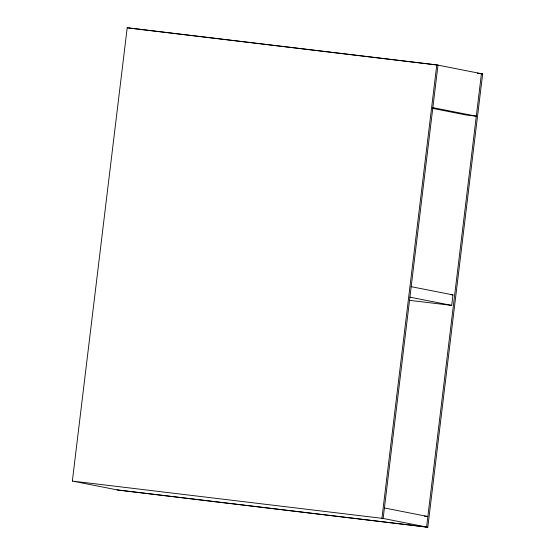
<?xml version="1.0" encoding="UTF-8"?>
<svg xmlns="http://www.w3.org/2000/svg" width="555" height="555" viewBox="0 0 555 555"><rect width="100%" height="100%" fill="white"/><g stroke="black" fill="none" stroke-linecap="round" stroke-linejoin="round"><path stroke-width="0.83" d="M72.351 481.067L127.206 27.75L436.785 64.893L482.649 73.933L427.794 527.25L118.215 490.107L72.351 481.067L383.144 518.453L437.999 65.129L129.218 28.083M436.785 64.893L381.93 518.21L427.794 527.25M409.507 300.331L451.687 305.389L452.956 294.906L411.186 286.678M477.432 73.211L481.442 73.69L426.58 527.014L117.001 489.871M477.494 73.309L482.649 73.933M450.376 294.594L452.956 294.906M424.409 516.115L427.849 516.532L384.407 507.971M430.09 64.373L431.762 64.706M138.833 29.242L141.338 29.734M127.206 27.75L128.42 27.986M129.253 28.152L131.764 28.645M432.858 107.628L476.294 116.189L465.881 114.941L432.47 108.357M409.916 297.161L451.687 305.389"/></g></svg>
